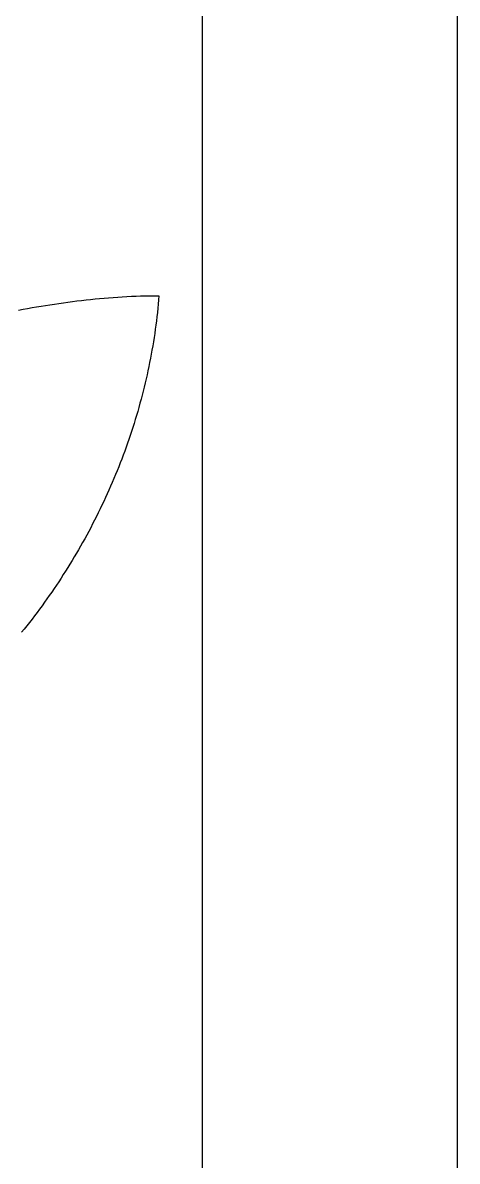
# Model space of a CAD drawing. Header units: millimetres. Extents: x 56222 to 3066687, y -650199 to -121287.
# Drawn here: x 141936.991 to 141938.694, y -185279.12 to -185274.656 of the extents above; entities that cross this region are included whole.
import ezdxf

# ---------------------------------------------------------------- set-up
doc = ezdxf.new("R2010")
doc.units = ezdxf.units.MM
doc.header["$MEASUREMENT"] = 0
doc.layers.add('$TD_AUDIT_GENERATED_(A0BDF17)', color=32, linetype='Continuous', lineweight=30)

msp = doc.modelspace()

# ---------------------------------------------------------------- linework, layer by layer
at = {"layer": '$TD_AUDIT_GENERATED_(A0BDF17)', "linetype": 'Continuous', "lineweight": 25, "ltscale": 2}
for p, q in [((141938.694, -185271.9222, 0.5173), (141938.6939, -185301.8425, 0.5173)), ((141937.694, -185272.9222, 0.5173), (141937.6939, -185280.5077, 0.5173)), ((141937.1149, -185275.7588, 0.5173), (141937.1325, -185275.7562, 0.5173)), ((141937.1325, -185275.7562, 0.5173), (141937.1501, -185275.7537, 0.5173)), ((141937.1501, -185275.7537, 0.5173), (141937.1678, -185275.7513, 0.5173)), ((141937.1678, -185275.7513, 0.5173), (141937.1854, -185275.749, 0.5173)), ((141937.1854, -185275.749, 0.5173), (141937.2031, -185275.7467, 0.5173)), ((141937.2031, -185275.7467, 0.5173), (141937.2208, -185275.7446, 0.5173)), ((141937.2208, -185275.7446, 0.5173), (141937.2385, -185275.7426, 0.5173)), ((141937.2385, -185275.7426, 0.5173), (141937.2562, -185275.7407, 0.5173)), ((141937.2562, -185275.7407, 0.5173), (141937.274, -185275.7389, 0.5173)), ((141937.274, -185275.7389, 0.5173), (141937.2917, -185275.7372, 0.5173)), ((141937.2917, -185275.7372, 0.5173), (141937.3095, -185275.7356, 0.5173)), ((141937.3095, -185275.7356, 0.5173), (141937.3273, -185275.7341, 0.5173)), ((141937.3273, -185275.7341, 0.5173), (141937.3451, -185275.7327, 0.5173)), ((141937.3451, -185275.7327, 0.5173), (141937.363, -185275.7315, 0.5173)), ((141937.363, -185275.7315, 0.5173), (141937.3808, -185275.7304, 0.5173)), ((141937.3808, -185275.7304, 0.5173), (141937.3987, -185275.7294, 0.5173)), ((141937.3987, -185275.7294, 0.5173), (141937.4166, -185275.7285, 0.5173)), ((141937.4166, -185275.7285, 0.5173), (141937.4346, -185275.7277, 0.5173)), ((141937.4346, -185275.7277, 0.5173), (141937.4525, -185275.7271, 0.5173)), ((141937.4525, -185275.7271, 0.5173), (141937.4705, -185275.7266, 0.5173)), ((141937.4705, -185275.7266, 0.5173), (141937.4885, -185275.7263, 0.5173)), ((141937.4885, -185275.7263, 0.5173), (141937.5065, -185275.7261, 0.5173)), ((141937.5065, -185275.7261, 0.5173), (141937.5245, -185275.726, 0.5173)), ((141937.5232, -185275.7425, 0.5173), (141937.5217, -185275.759, 0.5173)), ((141937.5245, -185275.726, 0.5173), (141937.5232, -185275.7425, 0.5173)), ((141936.9744, -185275.7823, 0.5173), (141936.9919, -185275.7791, 0.5173)), ((141936.9919, -185275.7791, 0.5173), (141937.0095, -185275.776, 0.5173)), ((141937.0095, -185275.776, 0.5173), (141937.027, -185275.7729, 0.5173)), ((141937.027, -185275.7729, 0.5173), (141937.0445, -185275.7699, 0.5173)), ((141937.0445, -185275.7699, 0.5173), (141937.0621, -185275.767, 0.5173)), ((141937.0621, -185275.767, 0.5173), (141937.0797, -185275.7642, 0.5173)), ((141937.0797, -185275.7642, 0.5173), (141937.0973, -185275.7614, 0.5173)), ((141937.0973, -185275.7614, 0.5173), (141937.1149, -185275.7588, 0.5173)), ((141937.5183, -185275.792, 0.5173), (141937.5164, -185275.8084, 0.5173)), ((141937.52, -185275.7755, 0.5173), (141937.5183, -185275.792, 0.5173)), ((141937.5217, -185275.759, 0.5173), (141937.52, -185275.7755, 0.5173)), ((141937.5123, -185275.8412, 0.5173), (141937.5101, -185275.8576, 0.5173)), ((141937.5144, -185275.8248, 0.5173), (141937.5123, -185275.8412, 0.5173)), ((141937.5164, -185275.8084, 0.5173), (141937.5144, -185275.8248, 0.5173)), ((141937.5053, -185275.8903, 0.5173), (141937.5027, -185275.9066, 0.5173)), ((141937.5078, -185275.874, 0.5173), (141937.5053, -185275.8903, 0.5173)), ((141937.5101, -185275.8576, 0.5173), (141937.5078, -185275.874, 0.5173)), ((141937.5, -185275.9229, 0.5173), (141937.4972, -185275.9391, 0.5173)), ((141937.5027, -185275.9066, 0.5173), (141937.5, -185275.9229, 0.5173)), ((141937.4912, -185275.9716, 0.5173), (141937.4881, -185275.9878, 0.5173)), ((141937.4943, -185275.9554, 0.5173), (141937.4912, -185275.9716, 0.5173)), ((141937.4972, -185275.9391, 0.5173), (141937.4943, -185275.9554, 0.5173)), ((141937.4814, -185276.02, 0.5173), (141937.4779, -185276.0361, 0.5173)), ((141937.4848, -185276.0039, 0.5173), (141937.4814, -185276.02, 0.5173)), ((141937.4881, -185275.9878, 0.5173), (141937.4848, -185276.0039, 0.5173)), ((141937.4705, -185276.0682, 0.5173), (141937.4667, -185276.0842, 0.5173)), ((141937.4743, -185276.0522, 0.5173), (141937.4705, -185276.0682, 0.5173)), ((141937.4779, -185276.0361, 0.5173), (141937.4743, -185276.0522, 0.5173)), ((141937.4627, -185276.1002, 0.5173), (141937.4587, -185276.1162, 0.5173)), ((141937.4667, -185276.0842, 0.5173), (141937.4627, -185276.1002, 0.5173)), ((141937.4502, -185276.148, 0.5173), (141937.4458, -185276.1638, 0.5173)), ((141937.4545, -185276.1321, 0.5173), (141937.4502, -185276.148, 0.5173)), ((141937.4587, -185276.1162, 0.5173), (141937.4545, -185276.1321, 0.5173)), ((141937.4366, -185276.1954, 0.5173), (141937.4319, -185276.2112, 0.5173)), ((141937.4413, -185276.1796, 0.5173), (141937.4366, -185276.1954, 0.5173)), ((141937.4458, -185276.1638, 0.5173), (141937.4413, -185276.1796, 0.5173)), ((141937.4221, -185276.2425, 0.5173), (141937.417, -185276.2582, 0.5173)), ((141937.4271, -185276.2269, 0.5173), (141937.4221, -185276.2425, 0.5173)), ((141937.4319, -185276.2112, 0.5173), (141937.4271, -185276.2269, 0.5173)), ((141937.4066, -185276.2893, 0.5173), (141937.4012, -185276.3049, 0.5173)), ((141937.4119, -185276.2738, 0.5173), (141937.4066, -185276.2893, 0.5173)), ((141937.417, -185276.2582, 0.5173), (141937.4119, -185276.2738, 0.5173)), ((141937.3901, -185276.3358, 0.5173), (141937.3844, -185276.3512, 0.5173)), ((141937.3957, -185276.3204, 0.5173), (141937.3901, -185276.3358, 0.5173)), ((141937.4012, -185276.3049, 0.5173), (141937.3957, -185276.3204, 0.5173)), ((141937.3727, -185276.3819, 0.5173), (141937.3667, -185276.3972, 0.5173)), ((141937.3786, -185276.3666, 0.5173), (141937.3727, -185276.3819, 0.5173)), ((141937.3844, -185276.3512, 0.5173), (141937.3786, -185276.3666, 0.5173)), ((141937.3606, -185276.4124, 0.5173), (141937.3544, -185276.4276, 0.5173)), ((141937.3667, -185276.3972, 0.5173), (141937.3606, -185276.4124, 0.5173)), ((141937.3416, -185276.4579, 0.5173), (141937.3351, -185276.473, 0.5173)), ((141937.3481, -185276.4428, 0.5173), (141937.3416, -185276.4579, 0.5173)), ((141937.3544, -185276.4276, 0.5173), (141937.3481, -185276.4428, 0.5173)), ((141937.3218, -185276.503, 0.5173), (141937.3149, -185276.5179, 0.5173)), ((141937.3285, -185276.488, 0.5173), (141937.3218, -185276.503, 0.5173)), ((141937.3351, -185276.473, 0.5173), (141937.3285, -185276.488, 0.5173)), ((141937.301, -185276.5477, 0.5173), (141937.2939, -185276.5624, 0.5173)), ((141937.308, -185276.5328, 0.5173), (141937.301, -185276.5477, 0.5173)), ((141937.3149, -185276.5179, 0.5173), (141937.308, -185276.5328, 0.5173)), ((141937.2793, -185276.5919, 0.5173), (141937.2719, -185276.6065, 0.5173)), ((141937.2867, -185276.5772, 0.5173), (141937.2793, -185276.5919, 0.5173)), ((141937.2939, -185276.5624, 0.5173), (141937.2867, -185276.5772, 0.5173)), ((141937.2491, -185276.6502, 0.5173), (141937.2413, -185276.6646, 0.5173)), ((141937.2568, -185276.6357, 0.5173), (141937.2491, -185276.6502, 0.5173)), ((141937.2644, -185276.6211, 0.5173), (141937.2568, -185276.6357, 0.5173)), ((141937.2719, -185276.6065, 0.5173), (141937.2644, -185276.6211, 0.5173)), ((141937.2254, -185276.6933, 0.5173), (141937.2174, -185276.7076, 0.5173)), ((141937.2334, -185276.679, 0.5173), (141937.2254, -185276.6933, 0.5173)), ((141937.2413, -185276.6646, 0.5173), (141937.2334, -185276.679, 0.5173)), ((141937.2009, -185276.736, 0.5173), (141937.1925, -185276.7501, 0.5173)), ((141937.2092, -185276.7219, 0.5173), (141937.2009, -185276.736, 0.5173)), ((141937.2174, -185276.7076, 0.5173), (141937.2092, -185276.7219, 0.5173)), ((141937.1756, -185276.7782, 0.5173), (141937.1669, -185276.7922, 0.5173)), ((141937.1841, -185276.7642, 0.5173), (141937.1756, -185276.7782, 0.5173)), ((141937.1925, -185276.7501, 0.5173), (141937.1841, -185276.7642, 0.5173)), ((141937.1494, -185276.8199, 0.5173), (141937.1405, -185276.8337, 0.5173)), ((141937.1582, -185276.8061, 0.5173), (141937.1494, -185276.8199, 0.5173)), ((141937.1669, -185276.7922, 0.5173), (141937.1582, -185276.8061, 0.5173)), ((141937.1224, -185276.8611, 0.5173), (141937.1132, -185276.8747, 0.5173)), ((141937.1315, -185276.8474, 0.5173), (141937.1224, -185276.8611, 0.5173)), ((141937.1405, -185276.8337, 0.5173), (141937.1315, -185276.8474, 0.5173)), ((141937.0852, -185276.9151, 0.5173), (141937.0757, -185276.9284, 0.5173)), ((141937.0946, -185276.9017, 0.5173), (141937.0852, -185276.9151, 0.5173)), ((141937.104, -185276.8882, 0.5173), (141937.0946, -185276.9017, 0.5173)), ((141937.1132, -185276.8747, 0.5173), (141937.104, -185276.8882, 0.5173)), ((141937.0564, -185276.955, 0.5173), (141937.0466, -185276.9681, 0.5173)), ((141937.0661, -185276.9417, 0.5173), (141937.0564, -185276.955, 0.5173)), ((141937.0757, -185276.9284, 0.5173), (141937.0661, -185276.9417, 0.5173)), ((141937.0167, -185277.0072, 0.5173), (141937.0066, -185277.0201, 0.5173)), ((141937.0268, -185276.9943, 0.5173), (141937.0167, -185277.0072, 0.5173)), ((141937.0367, -185276.9812, 0.5173), (141937.0268, -185276.9943, 0.5173)), ((141937.0466, -185276.9681, 0.5173), (141937.0367, -185276.9812, 0.5173)), ((141936.9964, -185277.033, 0.5173), (141936.9862, -185277.0457, 0.5173)), ((141937.0066, -185277.0201, 0.5173), (141936.9964, -185277.033, 0.5173))]:
    msp.add_line(p, q, dxfattribs=at)

doc.saveas('drawing.dxf')
